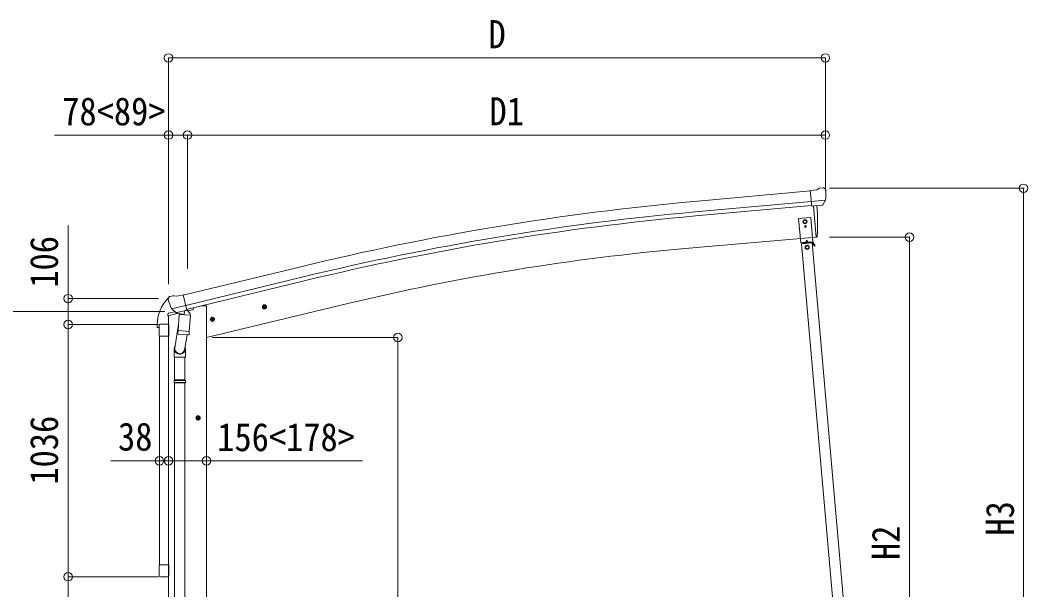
# Model space of a CAD drawing. Units: millimetres at full size, sheet at 1:35. Extents: x -9783 to 9892, y -6828 to 6752.
# Drawn here: x -7402 to -3261, y 53 to 2393 of the extents above; entities that cross this region are included whole.
import ezdxf
from ezdxf.enums import TextEntityAlignment as Align

# ---------------------------------------------------------------- set-up
doc = ezdxf.new("R2010")
doc.units = ezdxf.units.MM
doc.header["$LTSCALE"] = 35
doc.header["$PDMODE"] = 32
doc.header["$PDSIZE"] = 35
for name, color, linetype, lineweight in [('0-1_本体', 4, 'Continuous', 9), ('0-2_部品', 7, 'Continuous', 9), ('0-A_寸法', 4, 'Continuous', 9), ('1-1_GLASS', 4, 'Continuous', 9), ('1-2_GLASS_SEAL', 7, 'Continuous', 9), ('1-A', 6, 'Continuous', 9)]:
    doc.layers.add(name, color=color, linetype=linetype, lineweight=lineweight)
doc.styles.add('ＭＳ ゴシック', font='')
doc.styles.get('ＭＳ ゴシック').set_extended_font_data('MS Gothic')

msp = doc.modelspace()

# ---------------------------------------------------------------- linework, layer by layer
at = {"layer": '0-1_本体'}
for p, q in [((-4154.53, 1691.84), (-4632.04, 1648.64)), ((-4150.76, 1648.85), (-4628.15, 1605.65)), ((-4149.3, 1632.07), (-4626.63, 1588.89)), ((-4142.06, 1629.69), (-4130.9, 1502.08)), ((-4668.84, 1455.02), (-4130.9, 1502.08)), ((-6731.36, 1263.03), (-6248.49, 1380.51)), ((-6721.29, 1221.06), (-6238.28, 1338.53)), ((-6717.36, 1204.68), (-6234.3, 1322.17)), ((-6635.89, 1089.44), (-6050.21, 1230.05)), ((-6635.89, 1219.44), (-6635.89, -1660.56)), ((-6791.39, 1179.73), (-6791.39, 355.83)), ((-6660.39, 759.94), (-6680.39, 759.94)), ((-6670.39, 767.44), (-6676.89, 763.69)), ((-6676.89, 763.69), (-6676.89, 756.19)), ((-6676.89, 756.19), (-6670.39, 752.43)), ((-6670.39, 749.94), (-6670.39, 769.94)), ((-6663.89, 763.69), (-6670.39, 767.44)), ((-6791.39, 257.83), (-6791.39, -1660.56))]:
    msp.add_line(p, q, dxfattribs=at)
at = {"layer": '0-1_本体', "color": 6}
for p, q in [((-7204.24, 1249.33), (-7204.24, 1143.33)), ((-7204.24, 107.33), (-7204.24, 1143.33)), ((-6791.39, 583.38), (-6829.39, 583.38))]:
    msp.add_line(p, q, dxfattribs=at)
at = {"layer": '0-1_本体'}
for points in [[(-6635.89, 1219.44), (-6655.89, 1219.44), (-6689.4, 1211.39)], [(-6670.39, 752.43), (-6663.89, 756.19), (-6663.89, 763.69)]]:
    msp.add_lwpolyline(points, dxfattribs=at)
for radius in [8.5, 7.7, 6.5]:
    msp.add_circle((-6670.39, 759.94), radius, dxfattribs=at)
for centre, radius, start, end in [((-3635.91, -9361.37), 11054.98, 95.16866, 103.66973), ((-3635.91, -9361.37), 11011.82, 95.16974, 103.66973), ((-3635.91, -9361.37), 10994.98, 95.16974, 103.66973), ((-3845.85, -7951.76), 9442.71, 95.00001, 103.5)]:
    msp.add_arc(centre, radius, start, end, dxfattribs=at)
at = {"layer": '0-2_部品'}
for p, q in [((-4128.15, 1696.29), (-4116.43, 1703.06)), ((-4101.52, 1704.64), (-4115.19, 1703.45)), ((-4092.39, 1698.89), (-4097.87, 1703.49)), ((-4128.15, 1696.29), (-4154.71, 1693.96)), ((-4149.05, 1629.3), (-4154.71, 1693.96)), ((-4091.32, 1696.85), (-4091.21, 1695.51)), ((-4091.85, 1654), (-4150.76, 1648.85)), ((-4139.09, 1630.18), (-4149.05, 1629.3)), ((-4142.08, 1629.91), (-4130.92, 1502.31)), ((-4105.49, 1633.12), (-4113.19, 1632.44)), ((-4103.1, 1634.51), (-4092.17, 1653.45)), ((-4130.92, 1502.31), (-4128.86, 1502.56)), ((-6793.07, 1247.45), (-6792.8, 1246.3)), ((-6788.85, 1256.03), (-6792.71, 1249.73)), ((-6785.76, 1258.28), (-6772.58, 1261.44)), ((-6758.02, 1258.76), (-6771.28, 1261.46)), ((-6758.02, 1258.76), (-6732.09, 1264.99)), ((-6779.02, 1207.14), (-6721.51, 1220.95)), ((-6762.17, 1192.23), (-6778.54, 1206.73)), ((-6757.09, 1192.14), (-6720.39, 1200.95)), ((-6720.39, 1200.95), (-6718.86, 1201.32)), ((-6717.3, 1203.42), (-6716.36, 1203.36)), ((-6716.36, 1203.36), (-6703.05, 1188.04)), ((-6712.37, 1198.76), (-6693.48, 1203.3)), ((-6689.65, 1211.48), (-6689.65, 1208.16)), ((-6407.41, 1213.26), (-6387.96, 1217.92)), ((-6402.85, 1221.03), (-6404.98, 1213.84)), ((-6395.55, 1222.79), (-6402.85, 1221.03)), ((-6395.35, 1205.87), (-6400.02, 1225.31)), ((-6390.38, 1217.34), (-6395.55, 1222.79)), ((-6392.52, 1210.15), (-6390.38, 1217.34)), ((-6794.2, 1179.12), (-6751.5, 1189.37)), ((-6794.2, 1186.01), (-6794.2, 1179.12)), ((-6765.69, 1195.22), (-6791.9, 1188.93)), ((-6759.46, 1191.67), (-6751.94, 1193.47)), ((-6758.62, 1191.77), (-6757.09, 1192.14)), ((-6755.25, 1191.91), (-6755.31, 1191.17)), ((-6754.55, 1190.13), (-6728.74, 1183.69)), ((-6747.63, 1184.78), (-6752.31, 1117.95)), ((-6701.94, 1181.59), (-6747.63, 1184.78)), ((-6745.86, 1187.96), (-6746.09, 1184.68)), ((-6726.34, 1199.13), (-6727.36, 1184.52)), ((-6706.62, 1114.75), (-6701.94, 1181.59)), ((-6703.05, 1188.04), (-6703.49, 1181.7)), ((-6621.33, 1161.9), (-6601.88, 1166.57)), ((-6616.77, 1169.68), (-6618.9, 1162.48)), ((-6609.47, 1171.43), (-6616.77, 1169.68)), ((-6609.27, 1154.51), (-6613.94, 1173.96)), ((-6604.3, 1165.98), (-6609.47, 1171.43)), ((-6606.44, 1158.79), (-6604.3, 1165.98)), ((-6750.57, 1142.71), (-6766.49, 1046.54)), ((-6753.17, 1105.48), (-6752.29, 1117.95)), ((-6752.77, 1104.12), (-6752.77, 1104.12)), ((-6706.62, 1114.75), (-6752.31, 1117.95)), ((-6751.32, 1103.34), (-6709.62, 1100.43)), ((-6715.05, 1100.81), (-6725.78, 1037.22)), ((-6706.63, 1114.75), (-6707.52, 1102.06)), ((-6768.64, 1009.38), (-6768.64, 1043.73)), ((-6722.64, 1044.04), (-6722.64, 1009.38)), ((-6722.64, 1009.38), (-6768.64, 1009.38)), ((-6766.64, 1009.38), (-6766.64, 915.38)), ((-6724.64, 1009.38), (-6724.64, 915.38)), ((-6768.64, 913.38), (-6767.64, 915.38)), ((-6722.64, 913.38), (-6768.64, 913.38)), ((-6723.64, 915.38), (-6767.64, 915.38)), ((-6722.64, 913.38), (-6723.64, 915.38)), ((-6722.64, 913.38), (-6722.64, 905.38)), ((-6722.64, 905.38), (-6768.64, 905.38)), ((-6723.64, 903.38), (-6767.64, 903.38)), ((-6766.64, 903.38), (-6766.64, 9.19)), ((-6724.64, 903.38), (-6724.64, 9.19)), ((-6722.64, 905.38), (-6723.64, 903.38)), ((-6660.14, 759.32), (-6680.14, 759.32)), ((-6670.14, 766.82), (-6676.64, 763.07)), ((-6676.64, 763.07), (-6676.64, 755.57)), ((-6676.64, 755.57), (-6670.14, 751.81)), ((-6670.14, 749.32), (-6670.14, 769.32)), ((-6663.64, 763.07), (-6670.14, 766.82))]:
    msp.add_line(p, q, dxfattribs=at)
for points in [[(-4139.09, 1630.18), (-4138.82, 1630.11), (-4113.45, 1632.33), (-4113.19, 1632.44)], [(-4091.77, 1654.63), (-4092.06, 1653.65), (-4092.17, 1653.45)], [(-6726.66, 1199.54), (-6716.93, 1201.88), (-6732.09, 1264.99)], [(-6779.29, 1207.72), (-6778.7, 1206.88), (-6778.54, 1206.73)], [(-6404.98, 1213.84), (-6399.81, 1208.39), (-6392.52, 1210.15)], [(-6726.66, 1199.54), (-6726.89, 1199.39), (-6751.66, 1193.44), (-6751.94, 1193.47)], [(-6618.9, 1162.48), (-6613.73, 1157.04), (-6606.44, 1158.79)], [(-6768.64, 913.38), (-6768.64, 905.38), (-6767.64, 903.38)], [(-6670.14, 751.81), (-6663.64, 755.57), (-6663.64, 763.07)]]:
    msp.add_lwpolyline(points, dxfattribs=at)
for centre, radius in [((-4176.6, 1565.57), 6.5), ((-6397.68, 1215.59), 8.5), ((-6397.68, 1215.59), 7.7), ((-6397.68, 1215.59), 6.5), ((-6611.6, 1164.23), 8.5), ((-6611.6, 1164.23), 7.7), ((-6611.6, 1164.23), 6.5), ((-6670.14, 759.32), 8.5), ((-6670.14, 759.32), 7.7), ((-6670.14, 759.32), 6.5)]:
    msp.add_circle(centre, radius, dxfattribs=at)
for centre, radius, start, end in [((-4114.93, 1700.46), 3, 95, 120), ((-4101.09, 1699.66), 5, 50.00648, 94.99352), ((-4292.83, 1677.87), 202.4, 353.4085, 5), ((-5024.68, 1558.12), 900, 356.63919, 4.64986), ((-4129.23, 1505.54), 3, 277, 356.63919), ((-6595.99, 1293.55), 202.4, 193.5, 205.09125), ((-6784.59, 1253.41), 5, 103.5, 148.5), ((-6771.88, 1258.52), 3, 78.5, 103.5), ((-6718.98, 1201.81), 0.5, 283.5, 318.76246), ((-6694.65, 1208.16), 5, 283.5, 0), ((-6791.2, 1186.01), 3, 103.5, 180), ((-6758.74, 1192.26), 0.5, 248.23754, 283.5), ((-6755.75, 1191.95), 0.5, 356, 103.5), ((-6754.31, 1191.1), 1, 176, 256), ((-6728.38, 1184.67), 1.03, 250.03897, 351.96569), ((-6725.74, 1199.05), 0.604, 100.59842, 172.20595), ((-6751.22, 1105.31), 1.95, 175.04017, 217.47766), ((-6751.18, 1105.34), 2, 217.40962, 266), ((-6709.48, 1102.42), 2, 266, 349.46843), ((-6738.64, 1043.73), 30, 177.45142, 180)]:
    msp.add_arc(centre, radius, start, end, dxfattribs=at)
for centre, major_axis, ratio, start_param, end_param in [((-4087, 1700.89), (-15.35, 3.44), 0.101033, 5.9751426, 5.9753737), ((-4094.32, 1696.59), (2.71, -1.31), 0.997474, 0.5366567, 1.3225652), ((-4105.75, 1636.11), (1.62, -2.54), 0.997631, 5.8041905, 5.8929484), ((-4105.82, 1636.22), (-3.5, 2.17), 0.650902, 2.1145521, 2.1873627), ((-4105.7, 1636.02), (1.62, -2.54), 0.997631, 5.965759, 6.7621801), ((-6790.15, 1248.16), (-1.57, -2.57), 0.99628, 4.712389, 5.4996506), ((-6760.18, 1194.49), (-0.73, -2.92), 0.997631, 5.8041905, 6.6006116), ((-6760.12, 1194.72), (2.63, 3.16), 0.650902, 4.0958226, 4.1686332), ((-6760.15, 1194.59), (-0.73, -2.92), 0.997631, 0.3902369, 0.4789948), ((-6745.64, 1044.04), (23, 0), 0.996195, 2.5560258, 6.5663028), ((-6745.64, 1044.04), (21, 0), 0.996195, 2.9349147, 5.9512394)]:
    msp.add_ellipse(centre, major_axis=major_axis, ratio=ratio, start_param=start_param, end_param=end_param, dxfattribs=at)
at = {"layer": '0-A_寸法', "color": 6}
for p, q in [((-6791.64, 2237.8), (-4092.64, 2237.8)), ((-4092.64, 2237.8), (-4092.64, 1921.18)), ((-6791.64, 1921.18), (-7259.74, 1921.18)), ((-6791.64, 1921.18), (-6791.64, 1308.95)), ((-6713.64, 1921.18), (-4092.64, 1921.18)), ((-6713.64, 1921.18), (-6713.64, 1373.32)), ((-4092.64, 1921.18), (-4092.64, 1692.17)), ((-3278.29, 1702.44), (-4076.13, 1702.44)), ((-3278.29, -1110.56), (-3278.29, 1702.44)), ((-3747.31, 1502.04), (-4076.13, 1502.04)), ((-3747.31, 1502.04), (-3747.31, -1110.56)), ((-7752.21, 1195.84), (-6807.13, 1195.84)), ((-6635.64, 583.38), (-6791.64, 583.38)), ((-6635.64, 583.38), (-5994.91, 583.38))]:
    msp.add_line(p, q, dxfattribs=at)
at = {"layer": '0-A_寸法'}
for p, q in [((-4176.08, 1546.08), (-4176.9, 1546.09)), ((-4173.64, 1545.21), (-4172.82, 1545.2)), ((-4146.84, 1477.83), (-4190.68, 1473.99)), ((-4190.65, 1473.99), (-4050.77, -119.14)), ((-4145.93, 1480.92), (-4189.44, 1477.11)), ((-4189.18, 1474.12), (-4189.44, 1477.11)), ((-4174.74, 1475.39), (-4175, 1478.38)), ((-4174.78, 1475.89), (-4162.83, 1476.93)), ((-4169.93, 1489.32), (-4174.06, 1480.47)), ((-4169.93, 1489.32), (-4164.33, 1481.32)), ((-4162.78, 1476.43), (-4163.04, 1479.42)), ((-4148.34, 1477.7), (-4148.6, 1480.69)), ((-4148.38, 1478.2), (-4145.71, 1478.43)), ((-4146.82, 1477.84), (-4006.94, -115.29)), ((-4135.23, 1465.85), (-4143.07, 1479.43)), ((-4139.89, 1468.93), (-4137.73, 1470.18))]:
    msp.add_line(p, q, dxfattribs=at)
at = {"layer": '0-A_寸法', "color": 6}
msp.add_lwpolyline([(-6791.64, 2237.8), (-6791.64, 1921.18), (-6713.64, 1921.18)], dxfattribs=at)
at = {"layer": '0-A_寸法'}
for points in [[(-4144.29, 1483.07), (-4153.01, 1582.69), (-4202.82, 1578.33), (-4194.1, 1478.71)], [(-4176.6, 1573.07), (-4183.1, 1569.32), (-4183.1, 1561.82), (-4176.6, 1558.06), (-4170.1, 1561.82), (-4170.1, 1569.32)], [(-4154.08, 1480.21), (-4183.96, 1477.59), (-4184.14, 1479.58), (-4154.25, 1482.2)], [(-4167.37, 1467.48), (-4173.87, 1463.72), (-4173.87, 1456.22), (-4167.37, 1452.47), (-4160.87, 1456.22), (-4160.87, 1463.72)]]:
    msp.add_lwpolyline(points, close=True, dxfattribs=at)
for points in [[(-4176.9, 1546.09), (-4176.92, 1545.27), (-4176.1, 1545.26)], [(-4175.29, 1544.42), (-4175.31, 1543.6), (-4174.49, 1543.59), (-4174.47, 1544.41)], [(-4174.43, 1546.87), (-4174.42, 1547.69), (-4175.24, 1547.7), (-4175.25, 1546.88)], [(-4172.82, 1545.2), (-4172.8, 1546.02), (-4173.62, 1546.03)], [(-4135.23, 1465.85), (-4137.39, 1464.6), (-4145.23, 1478.18)]]:
    msp.add_lwpolyline(points, dxfattribs=at)
for centre, radius in [((-4176.6, 1565.57), 8.5), ((-4176.6, 1565.57), 7.7), ((-4174.86, 1545.64), 3.75), ((-4167.37, 1459.97), 8.5), ((-4167.37, 1459.97), 7.7), ((-4167.37, 1459.97), 6.5)]:
    msp.add_circle(centre, radius, dxfattribs=at)
for centre, radius, start, end in [((-4176.11, 1544.44), 0.82, 359, 89), ((-4176.07, 1546.9), 0.82, 269, 359), ((-4173.65, 1544.39), 0.82, 89, 179), ((-4173.61, 1546.85), 0.82, 179, 269), ((-4145.67, 1477.93), 3, 30, 95), ((-4145.67, 1477.93), 0.5, 30, 95)]:
    msp.add_arc(centre, radius, start, end, dxfattribs=at)
at = {"layer": '0-A_寸法', "color": 6}
for p in [(-6791.64, 2237.8), (-4092.64, 2237.8), (-6791.64, 1921.18), (-6713.64, 1921.18), (-4092.64, 1921.18), (-3278.29, 1702.44), (-3747.31, 1502.04), (-6791.64, 583.38), (-6635.64, 583.38)]:
    msp.add_point(p, dxfattribs=at)
at = {"layer": '1-1_GLASS'}
for p, q in [((-6829.64, 1094.83), (-6829.64, 155.83)), ((-6791.64, 1094.83), (-6791.64, 155.83))]:
    msp.add_line(p, q, dxfattribs=at)
at = {"layer": '1-2_GLASS_SEAL'}
for p, q in [((-6838.14, 1143.32), (-6838.14, 1131.56)), ((-6837.64, 1131.06), (-6831.38, 1131.06)), ((-6830.88, 1138.32), (-6830.88, 1131.56)), ((-6830.64, 1094.83), (-6830.64, 1138.53)), ((-6825.14, 1144.03), (-6796.14, 1144.03)), ((-6824.88, 1144.32), (-6791.64, 1144.32)), ((-6790.64, 1138.53), (-6790.64, 1094.83)), ((-6790.64, 1094.83), (-6830.64, 1094.83)), ((-6830.64, 155.83), (-6830.64, 112.13)), ((-6825.14, 106.63), (-6796.14, 106.63))]:
    msp.add_line(p, q, dxfattribs=at)
msp.add_lwpolyline([(-6790.64, 112.13), (-6790.64, 155.83), (-6830.64, 155.83)], dxfattribs=at)
for centre, radius, start, end in [((-6685.88, 1143.32), 152.26, 135.14293, 180), ((-6789.39, 1245.34), 6.95, 105.94697, 129.45641), ((-6837.64, 1131.56), 0.5, 180, 270), ((-6831.38, 1131.56), 0.5, 270, 0), ((-6824.88, 1138.32), 6, 90, 180), ((-6825.14, 1138.53), 5.5, 90, 180), ((-6796.14, 1138.53), 5.5, 0, 90), ((-6825.14, 112.13), 5.5, 180, 270), ((-6796.14, 112.13), 5.5, 270, 0)]:
    msp.add_arc(centre, radius, start, end, dxfattribs=at)
at = {"layer": '1-A'}
for p, q in [((-7204.24, 1249.33), (-7204.24, 1549.33)), ((-7204.24, 1249.33), (-6833.66, 1249.33)), ((-7204.24, 1143.33), (-6833.66, 1143.33)), ((-5849.87, 1089.44), (-6612.63, 1089.44)), ((-5849.87, -1110.56), (-5849.87, 1089.44)), ((-6829.39, 583.38), (-7029.39, 583.38)), ((-7204.24, 107.33), (-6833.66, 107.33)), ((-7204.24, 107.33), (-6833.66, 107.33)), ((-7204.24, -1110.56), (-7204.24, 107.33))]:
    msp.add_line(p, q, dxfattribs=at)
for p in [(-7204.24, 1249.33), (-7204.24, 1143.33), (-5849.87, 1089.44), (-6829.39, 583.38), (-6791.39, 583.38), (-7204.24, 107.33)]:
    msp.add_point(p, dxfattribs=at)

# ---------------------------------------------------------------- texts
at = {"layer": '0-A_寸法', "color": 7, "style": 'ＭＳ ゴシック', "width": 0.9}
for s, p in [('D', (-5477.14, 2242.8)), ('78<89>', (-7228.62, 1926.18)), ('D1', (-5473.14, 1926.18)), ('156<178>', (-6591.69, 588.38))]:
    msp.add_text(s, height=115.5, dxfattribs=at).set_placement(p, align=Align.BOTTOM_LEFT)
for s, p in [('H3', (-3283.29, 275.94)), ('H2', (-3752.31, 175.74))]:
    msp.add_text(s, height=115.5, rotation=90, dxfattribs=at).set_placement(p, align=Align.BOTTOM_LEFT)
at = {"layer": '1-A', "color": 7, "style": 'ＭＳ ゴシック', "width": 0.9}
for s, p in [('106', (-7211.24, 1294.33)), ('1036', (-7211.24, 485.33))]:
    msp.add_text(s, height=115.5, rotation=90, dxfattribs=at).set_placement(p, align=Align.BOTTOM_LEFT)
msp.add_text('38', height=115.5, dxfattribs=at).set_placement((-6999.39, 590.38), align=Align.BOTTOM_LEFT)

doc.saveas('drawing.dxf')
